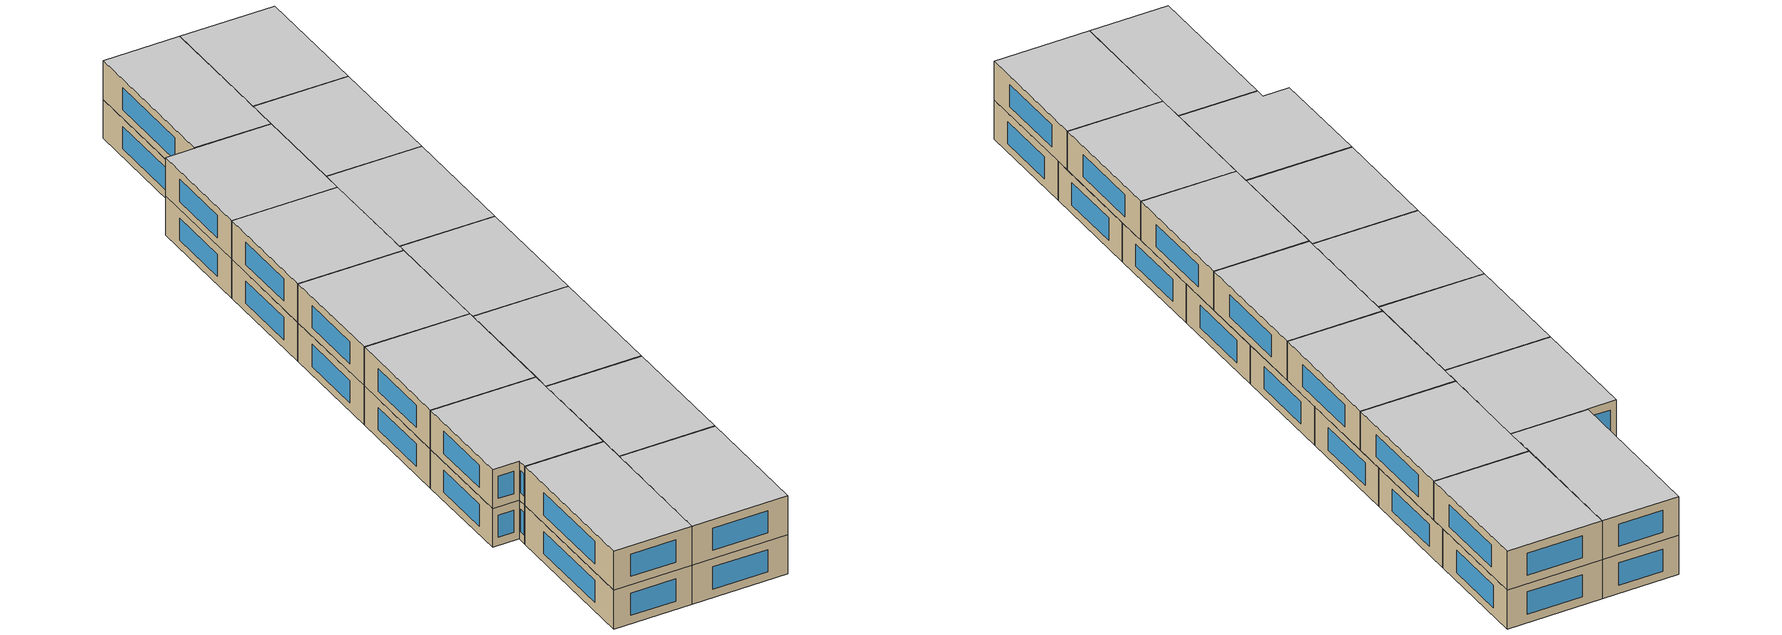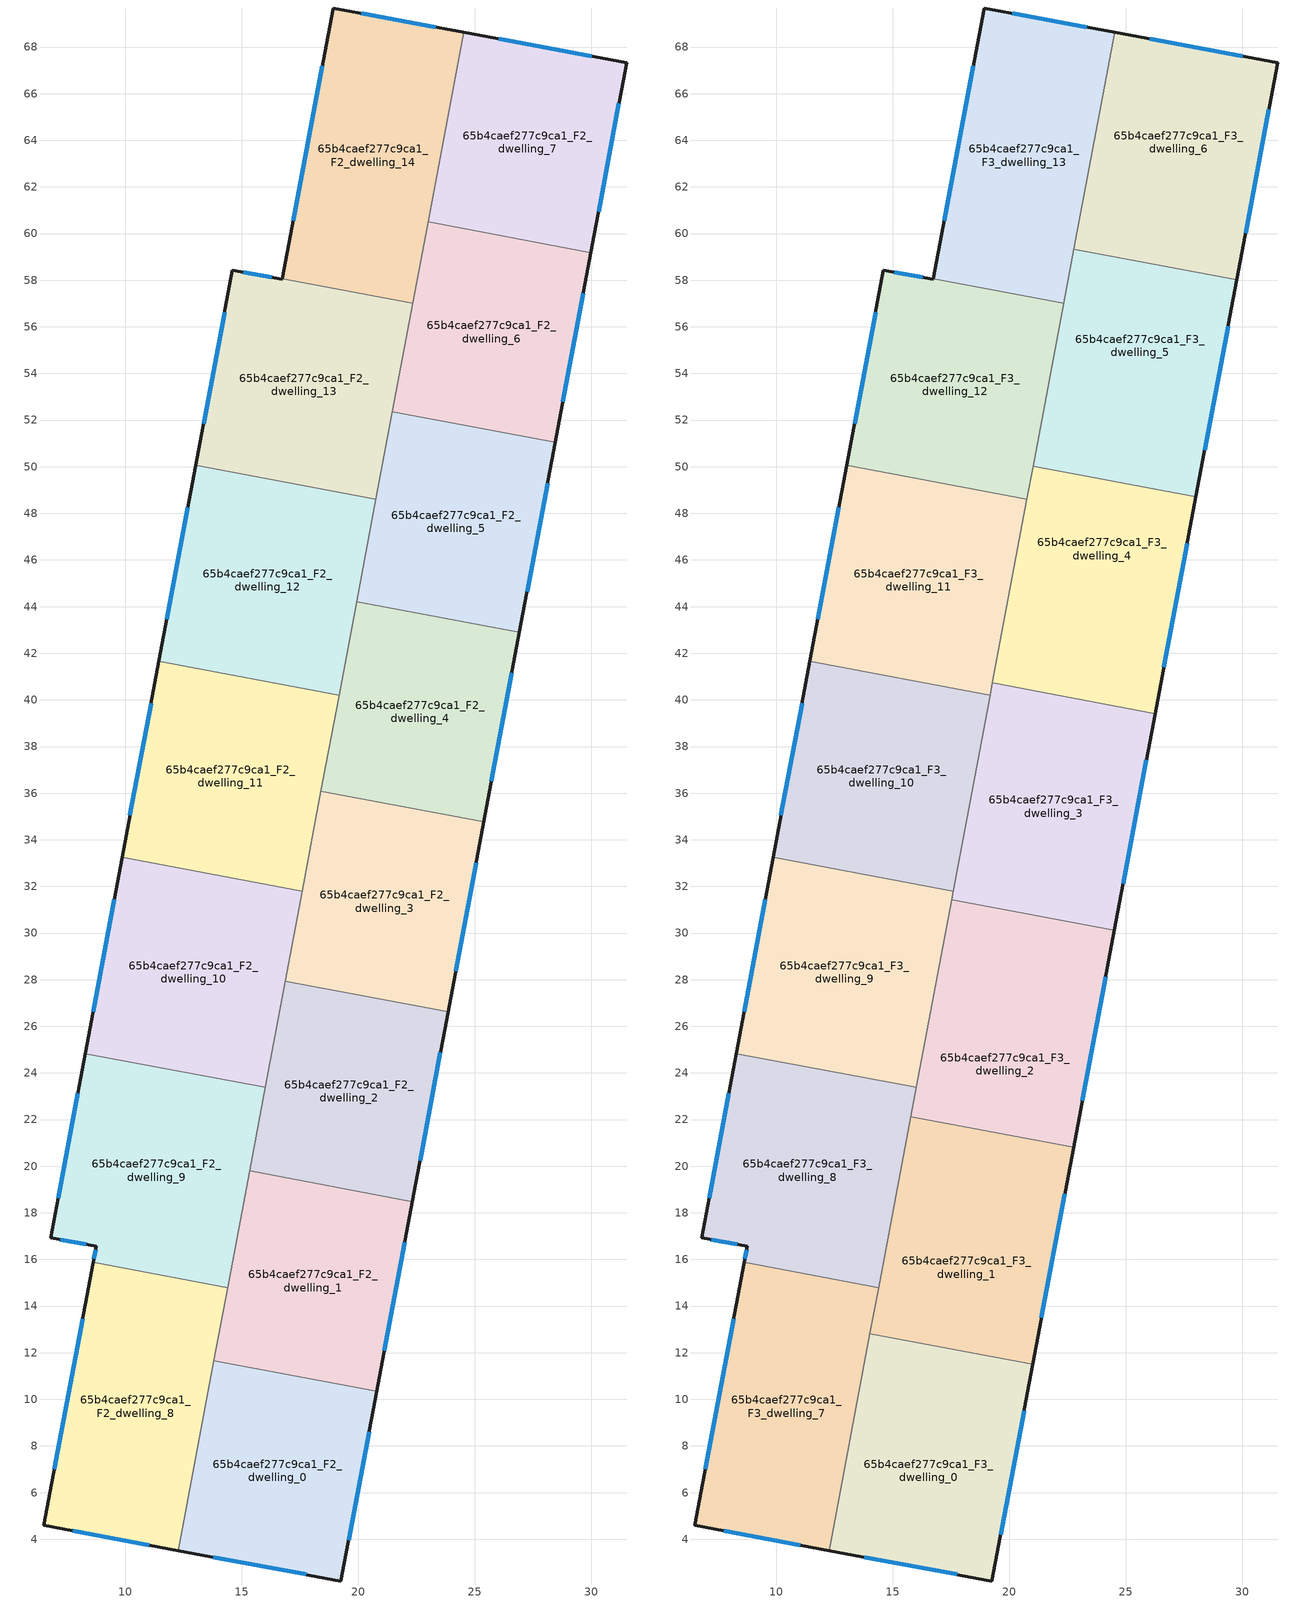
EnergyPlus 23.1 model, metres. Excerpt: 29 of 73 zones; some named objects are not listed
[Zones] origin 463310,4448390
65b4caef277c9ca1_F2_dwelling_0
 floor to 65b4caef277c9ca1_F1_dwelling_0 (EU_floor_Construction): 20.79,10.34 19.26,2.21 12.27,3.51 13.81,11.66 z6
 wall outside (EU_wall_Construction): 12.27,3.51 19.26,2.21 20.79,10.34 z6:9
 wall to 65b4caef277c9ca1_F2_dwelling_1 (EU_wall_Construction): 20.79,10.34 13.81,11.66 z6:9
 wall to 65b4caef277c9ca1_F2_dwelling_8 (EU_wall_Construction): 13.81,11.66 12.27,3.51 z6:9
 window (EU_Window_Construction): 19.59,3.95 20.46,8.6 / 13.77,3.23 17.76,2.49 z6.64:8.36
65b4caef277c9ca1_F2_dwelling_1
 floor to 65b4caef277c9ca1_F1_dwelling_1 (EU_floor_Construction): 22.32,18.48 20.79,10.34 13.81,11.66 15.34,19.8 z6
 wall outside (EU_wall_Construction): 20.79,10.34 22.32,18.48 z6:9
 wall to 65b4caef277c9ca1_F2_dwelling_2 (EU_wall_Construction): 22.32,18.48 15.34,19.8 z6:9
 wall to 65b4caef277c9ca1_F2_dwelling_9 (EU_wall_Construction): 15.34,19.8 14.39,14.79 z6:9
 wall to 65b4caef277c9ca1_F2_dwelling_8 (EU_wall_Construction): 14.39,14.79 13.81,11.66 z6:9
 window (EU_Window_Construction): 21.12,12.09 21.99,16.74 z6.64:8.36
65b4caef277c9ca1_F2_dwelling_10
 floor to 65b4caef277c9ca1_F1_dwelling_10 (EU_floor_Construction): 17.59,31.79 16.01,23.38 8.29,24.83 9.87,33.24 z6
 wall outside (EU_wall_Construction): 9.87,33.24 8.29,24.83 z6:9
 wall to 65b4caef277c9ca1_F2_dwelling_9 (EU_wall_Construction): 8.29,24.83 16.01,23.38 z6:9
 wall to 65b4caef277c9ca1_F2_dwelling_11 (EU_wall_Construction): 17.59,31.79 9.87,33.24 z6:9
 wall to 65b4caef277c9ca1_F2_dwelling_2 (EU_wall_Construction): 16.01,23.38 16.87,27.94 z6:9
 wall to 65b4caef277c9ca1_F2_dwelling_3 (EU_wall_Construction): 16.87,27.94 17.59,31.79 z6:9
 window (EU_Window_Construction): 9.53,31.44 8.63,26.63 z6.64:8.36
65b4caef277c9ca1_F2_dwelling_11
 floor to 65b4caef277c9ca1_F1_dwelling_11 (EU_floor_Construction): 19.17,40.2 17.59,31.79 9.87,33.24 11.45,41.65 z6
 wall outside (EU_wall_Construction): 11.45,41.65 9.87,33.24 z6:9
 wall to 65b4caef277c9ca1_F2_dwelling_12 (EU_wall_Construction): 19.17,40.2 11.45,41.65 z6:9
 wall to 65b4caef277c9ca1_F2_dwelling_3 (EU_wall_Construction): 17.59,31.79 18.4,36.08 z6:9
 wall to 65b4caef277c9ca1_F2_dwelling_4 (EU_wall_Construction): 18.4,36.08 19.17,40.2 z6:9
 window (EU_Window_Construction): 11.11,39.85 10.21,35.04 z6.64:8.36
65b4caef277c9ca1_F2_dwelling_12
 floor to 65b4caef277c9ca1_F1_dwelling_12 (EU_floor_Construction): 20.76,48.6 19.17,40.2 11.45,41.65 13.03,50.06 z6
 wall outside (EU_wall_Construction): 13.03,50.06 11.45,41.65 z6:9
 wall to 65b4caef277c9ca1_F2_dwelling_13 (EU_wall_Construction): 20.76,48.6 13.03,50.06 z6:9
 wall to 65b4caef277c9ca1_F2_dwelling_5 (EU_wall_Construction): 19.93,44.22 20.76,48.6 z6:9
 wall to 65b4caef277c9ca1_F2_dwelling_4 (EU_wall_Construction): 19.17,40.2 19.93,44.22 z6:9
 window (EU_Window_Construction): 12.69,48.26 11.79,43.45 z6.64:8.36
65b4caef277c9ca1_F2_dwelling_13
 floor to 65b4caef277c9ca1_F1_dwelling_13 (EU_floor_Construction): 22.34,57.02 20.76,48.6 13.03,50.06 14.6,58.43 16.74,58.03 16.74,58.07 z6
 wall outside (EU_wall_Construction): 16.74,58.07 16.74,58.03 14.6,58.43 13.03,50.06 z6:9
 wall to 65b4caef277c9ca1_F2_dwelling_14 (EU_wall_Construction): 22.34,57.02 16.74,58.07 z6:9
 wall to 65b4caef277c9ca1_F2_dwelling_6 (EU_wall_Construction): 21.46,52.36 22.34,57.02 z6:9
 wall to 65b4caef277c9ca1_F2_dwelling_5 (EU_wall_Construction): 20.76,48.6 21.46,52.36 z6:9
 window (EU_Window_Construction): 14.26,56.64 13.36,51.85 / 16.28,58.12 15.06,58.34 z6.64:8.36
65b4caef277c9ca1_F2_dwelling_14
 floor to 65b4caef277c9ca1_F1_dwelling_14 (EU_floor_Construction): 24.52,68.63 22.34,57.02 16.74,58.07 18.93,69.67 z6
 wall outside (EU_wall_Construction): 24.52,68.63 18.93,69.67 16.74,58.07 z6:9
 wall to 65b4caef277c9ca1_F2_dwelling_7 (EU_wall_Construction): 22.99,60.5 24.52,68.63 z6:9
 wall to 65b4caef277c9ca1_F2_dwelling_6 (EU_wall_Construction): 22.34,57.02 22.99,60.5 z6:9
 window (EU_Window_Construction): 18.46,67.19 17.21,60.55 / 23.33,68.85 20.13,69.45 z6.64:8.36
65b4caef277c9ca1_F2_dwelling_2
 floor to 65b4caef277c9ca1_F1_dwelling_2 (EU_floor_Construction): 23.85,26.62 22.32,18.48 15.34,19.8 16.87,27.94 z6
 wall outside (EU_wall_Construction): 22.32,18.48 23.85,26.62 z6:9
 wall to 65b4caef277c9ca1_F2_dwelling_3 (EU_wall_Construction): 23.85,26.62 16.87,27.94 z6:9
 wall to 65b4caef277c9ca1_F2_dwelling_9 (EU_wall_Construction): 16.01,23.38 15.34,19.8 z6:9
 window (EU_Window_Construction): 22.65,20.23 23.52,24.88 z6.64:8.36
65b4caef277c9ca1_F2_dwelling_3
 floor to 65b4caef277c9ca1_F1_dwelling_3 (EU_floor_Construction): 25.38,34.76 23.85,26.62 16.87,27.94 18.4,36.08 z6
 wall outside (EU_wall_Construction): 23.85,26.62 25.38,34.76 z6:9
 wall to 65b4caef277c9ca1_F2_dwelling_4 (EU_wall_Construction): 25.38,34.76 18.4,36.08 z6:9
 window (EU_Window_Construction): 24.18,28.37 25.05,33.02 z6.64:8.36
 ceiling adiabatic (EU_roof_Construction): 24.51,30.11 25.38,34.76 18.4,36.08 17.53,31.43 z9
65b4caef277c9ca1_F2_dwelling_4
 floor to 65b4caef277c9ca1_F1_dwelling_4 (EU_floor_Construction): 26.91,42.9 25.38,34.76 18.4,36.08 19.93,44.22 z6
 wall outside (EU_wall_Construction): 25.38,34.76 26.91,42.9 z6:9
 wall to 65b4caef277c9ca1_F2_dwelling_5 (EU_wall_Construction): 26.91,42.9 19.93,44.22 z6:9
 window (EU_Window_Construction): 25.71,36.51 26.59,41.16 z6.64:8.36
 ceiling adiabatic (EU_roof_Construction): 25.38,34.76 26.26,39.41 19.28,40.73 18.4,36.08 z9
65b4caef277c9ca1_F2_dwelling_5
 floor to 65b4caef277c9ca1_F1_dwelling_5 (EU_floor_Construction): 28.45,51.04 26.91,42.9 19.93,44.22 21.46,52.36 z6
 wall outside (EU_wall_Construction): 26.91,42.9 28.45,51.04 z6:9
 wall to 65b4caef277c9ca1_F2_dwelling_6 (EU_wall_Construction): 28.45,51.04 21.46,52.36 z6:9
 window (EU_Window_Construction): 27.24,44.65 28.12,49.3 z6.64:8.36
65b4caef277c9ca1_F2_dwelling_6
 floor to 65b4caef277c9ca1_F1_dwelling_6 (EU_floor_Construction): 29.98,59.18 28.45,51.04 21.46,52.36 22.99,60.5 z6
 wall outside (EU_wall_Construction): 28.45,51.04 29.98,59.18 z6:9
 wall to 65b4caef277c9ca1_F2_dwelling_7 (EU_wall_Construction): 29.98,59.18 22.99,60.5 z6:9
 window (EU_Window_Construction): 28.77,52.79 29.65,57.44 z6.64:8.36
65b4caef277c9ca1_F2_dwelling_7
 floor to 65b4caef277c9ca1_F1_dwelling_7 (EU_floor_Construction): 31.51,67.33 29.98,59.18 22.99,60.5 24.52,68.63 z6
 wall outside (EU_wall_Construction): 29.98,59.18 31.51,67.33 24.52,68.63 z6:9
 window (EU_Window_Construction): 30.01,67.61 26.02,68.35 / 30.31,60.93 31.18,65.58 z6.64:8.36
65b4caef277c9ca1_F2_dwelling_8
 floor to 65b4caef277c9ca1_F1_dwelling_8 (EU_floor_Construction): 14.4,14.79 12.27,3.51 6.52,4.59 8.63,15.87 z6
 wall outside (EU_wall_Construction): 8.63,15.87 6.52,4.59 12.27,3.51 z6:9
 wall to 65b4caef277c9ca1_F2_dwelling_9 (EU_wall_Construction): 14.4,14.79 8.63,15.87 z6:9
 window (EU_Window_Construction): 7.75,4.36 11.04,3.74 / 8.18,13.46 6.97,7.01 z6.64:8.36
65b4caef277c9ca1_F2_dwelling_9
 floor to 65b4caef277c9ca1_F1_dwelling_9 (EU_floor_Construction): 16.01,23.38 14.4,14.79 8.63,15.87 8.76,16.57 6.81,16.93 8.29,24.83 z6
 wall outside (EU_wall_Construction): 8.29,24.83 6.81,16.93 8.76,16.57 8.63,15.87 z6:9
 window (EU_Window_Construction): 8.73,16.42 8.66,16.02 / 7.22,16.85 8.34,16.65 / 7.97,23.14 7.12,18.62 z6.64:8.36
65b4caef277c9ca1_F3_dwelling_0
 floor to 65b4caef277c9ca1_F2_dwelling_0 (EU_floor_Construction): 20.79,10.34 19.26,2.21 12.27,3.51 13.81,11.66 z9
 floor to 65b4caef277c9ca1_F2_dwelling_1 (EU_floor_Construction): 21.01,11.51 20.79,10.34 13.81,11.66 14.03,12.82 z9
 wall outside (EU_wall_Construction): 12.27,3.51 19.26,2.21 21.01,11.51 z9:12
 wall to 65b4caef277c9ca1_F3_dwelling_1 (EU_wall_Construction): 21.01,11.51 14.03,12.82 z9:12
 wall to 65b4caef277c9ca1_F3_dwelling_7 (EU_wall_Construction): 14.03,12.82 12.27,3.51 z9:12
 window (EU_Window_Construction): 19.63,4.2 20.63,9.52 / 13.77,3.23 17.76,2.49 z9.64:11.36
 ceiling to 65b4caef277c9ca1_F4_dwelling_0 (EU_floor_Construction): 19.26,2.21 21.01,11.51 14.03,12.82 12.27,3.51 z12
65b4caef277c9ca1_F3_dwelling_1
 floor to 65b4caef277c9ca1_F2_dwelling_1 (EU_floor_Construction): 22.32,18.48 21.01,11.51 14.03,12.82 15.34,19.8 z9
 floor to 65b4caef277c9ca1_F2_dwelling_2 (EU_floor_Construction): 22.76,20.81 22.32,18.48 15.34,19.8 15.78,22.12 z9
 wall outside (EU_wall_Construction): 21.01,11.51 22.76,20.81 z9:12
 wall to 65b4caef277c9ca1_F3_dwelling_2 (EU_wall_Construction): 22.76,20.81 15.78,22.12 z9:12
 wall to 65b4caef277c9ca1_F3_dwelling_8 (EU_wall_Construction): 15.78,22.12 14.4,14.79 z9:12
 wall to 65b4caef277c9ca1_F3_dwelling_7 (EU_wall_Construction): 14.39,14.79 14.02,12.82 z9:12
 window (EU_Window_Construction): 21.38,13.5 22.38,18.82 z9.64:11.36
 ceiling to 65b4caef277c9ca1_F4_dwelling_1 (EU_floor_Construction): 21.01,11.51 22.76,20.81 15.78,22.12 14.03,12.82 z12
65b4caef277c9ca1_F3_dwelling_10
 floor to 65b4caef277c9ca1_F2_dwelling_11 (EU_floor_Construction): 19.17,40.2 17.59,31.79 9.87,33.24 11.45,41.65 z9
 wall outside (EU_wall_Construction): 11.45,41.65 9.87,33.24 z9:12
 wall to 65b4caef277c9ca1_F3_dwelling_9 (EU_wall_Construction): 9.87,33.24 17.59,31.79 z9:12
 wall to 65b4caef277c9ca1_F3_dwelling_11 (EU_wall_Construction): 19.17,40.2 11.45,41.65 z9:12
 wall to 65b4caef277c9ca1_F3_dwelling_3 (EU_wall_Construction): 17.59,31.79 19.17,40.2 z9:12
 window (EU_Window_Construction): 11.11,39.85 10.21,35.04 z9.64:11.36
 ceiling to 65b4caef277c9ca1_F4_dwelling_10 (EU_floor_Construction): 17.59,31.79 19.17,40.2 11.45,41.65 9.87,33.24 z12
65b4caef277c9ca1_F3_dwelling_11
 floor to 65b4caef277c9ca1_F2_dwelling_12 (EU_floor_Construction): 20.76,48.6 19.17,40.2 11.45,41.65 13.03,50.06 z9
 wall outside (EU_wall_Construction): 13.03,50.06 11.45,41.65 z9:12
 wall to 65b4caef277c9ca1_F3_dwelling_12 (EU_wall_Construction): 20.76,48.6 13.03,50.06 z9:12
 wall to 65b4caef277c9ca1_F3_dwelling_4 (EU_wall_Construction): 19.28,40.73 20.76,48.6 z9:12
 wall to 65b4caef277c9ca1_F3_dwelling_3 (EU_wall_Construction): 19.17,40.2 19.27,40.73 z9:12
 window (EU_Window_Construction): 12.69,48.26 11.79,43.45 z9.64:11.36
 ceiling to 65b4caef277c9ca1_F4_dwelling_11 (EU_floor_Construction): 19.17,40.2 20.76,48.6 13.03,50.06 11.45,41.65 z12
65b4caef277c9ca1_F3_dwelling_12
 floor to 65b4caef277c9ca1_F2_dwelling_13 (EU_floor_Construction): 22.34,57.02 20.76,48.6 13.03,50.06 14.6,58.43 16.74,58.03 16.74,58.07 z9
 wall outside (EU_wall_Construction): 16.74,58.07 16.74,58.03 14.6,58.43 13.03,50.06 z9:12
 wall to 65b4caef277c9ca1_F3_dwelling_13 (EU_wall_Construction): 22.34,57.02 16.74,58.07 z9:12
 wall to 65b4caef277c9ca1_F3_dwelling_5 (EU_wall_Construction): 21.03,50.03 22.34,57.02 z9:12
 wall to 65b4caef277c9ca1_F3_dwelling_4 (EU_wall_Construction): 20.76,48.6 21.02,50.03 z9:12
 window (EU_Window_Construction): 14.26,56.64 13.36,51.85 / 16.28,58.12 15.06,58.34 z9.64:11.36
 ceiling to 65b4caef277c9ca1_F4_dwelling_12 (EU_floor_Construction): 20.76,48.6 22.34,57.02 16.74,58.07 16.74,58.03 14.6,58.43 13.03,50.06 z12
65b4caef277c9ca1_F3_dwelling_13
 floor to 65b4caef277c9ca1_F2_dwelling_14 (EU_floor_Construction): 24.52,68.63 22.34,57.02 16.74,58.07 18.93,69.67 z9
 wall outside (EU_wall_Construction): 24.52,68.63 18.93,69.67 16.74,58.07 z9:12
 wall to 65b4caef277c9ca1_F3_dwelling_6 (EU_wall_Construction): 22.78,59.33 24.52,68.63 z9:12
 wall to 65b4caef277c9ca1_F3_dwelling_5 (EU_wall_Construction): 22.34,57.02 22.78,59.33 z9:12
 window (EU_Window_Construction): 18.46,67.19 17.21,60.55 / 23.33,68.85 20.13,69.45 z9.64:11.36
 ceiling to 65b4caef277c9ca1_F4_dwelling_13 (EU_floor_Construction): 22.34,57.02 24.52,68.63 18.93,69.67 16.74,58.07 z12
65b4caef277c9ca1_F3_dwelling_2
 floor to 65b4caef277c9ca1_F2_dwelling_2 (EU_floor_Construction): 23.85,26.62 22.76,20.81 15.78,22.12 16.87,27.94 z9
 floor to 65b4caef277c9ca1_F2_dwelling_3 (EU_floor_Construction): 24.51,30.11 23.85,26.62 16.87,27.94 17.53,31.43 z9
 wall outside (EU_wall_Construction): 22.76,20.81 24.51,30.11 z9:12
 wall to 65b4caef277c9ca1_F3_dwelling_3 (EU_wall_Construction): 24.51,30.11 17.53,31.43 z9:12
 wall to 65b4caef277c9ca1_F3_dwelling_9 (EU_wall_Construction): 17.53,31.43 16.01,23.38 z9:12
 wall to 65b4caef277c9ca1_F3_dwelling_8 (EU_wall_Construction): 16.01,23.38 15.78,22.12 z9:12
 window (EU_Window_Construction): 23.13,22.8 24.13,28.12 z9.64:11.36
 ceiling to 65b4caef277c9ca1_F4_dwelling_2 (EU_floor_Construction): 22.76,20.81 24.51,30.11 17.53,31.43 15.78,22.12 z12
65b4caef277c9ca1_F3_dwelling_3
 floor adiabatic (EU_floor_Construction): 26.26,39.41 24.51,30.11 17.53,31.43 19.28,40.73 z9
 wall outside (EU_wall_Construction): 24.51,30.11 26.26,39.41 z9:12
 wall to 65b4caef277c9ca1_F3_dwelling_4 (EU_wall_Construction): 26.26,39.41 19.28,40.73 z9:12
 wall to 65b4caef277c9ca1_F3_dwelling_9 (EU_wall_Construction): 17.59,31.79 17.53,31.43 z9:12
 window (EU_Window_Construction): 24.88,32.1 25.88,37.42 z9.64:11.36
 ceiling to 65b4caef277c9ca1_F4_dwelling_3 (EU_floor_Construction): 24.51,30.11 26.26,39.41 19.28,40.73 17.53,31.43 z12
65b4caef277c9ca1_F3_dwelling_4
 floor to 65b4caef277c9ca1_F2_dwelling_4 (EU_floor_Construction): 26.91,42.9 26.26,39.41 19.28,40.73 19.93,44.22 z9
 floor to 65b4caef277c9ca1_F2_dwelling_5 (EU_floor_Construction): 28.01,48.72 26.91,42.9 19.93,44.22 21.03,50.03 z9
 wall outside (EU_wall_Construction): 26.26,39.41 28.01,48.72 z9:12
 wall to 65b4caef277c9ca1_F3_dwelling_5 (EU_wall_Construction): 28.01,48.72 21.03,50.03 z9:12
 window (EU_Window_Construction): 26.63,41.41 27.63,46.72 z9.64:11.36
 ceiling to 65b4caef277c9ca1_F4_dwelling_4 (EU_floor_Construction): 26.26,39.41 28.01,48.72 21.03,50.03 19.28,40.73 z12
65b4caef277c9ca1_F3_dwelling_5
 floor to 65b4caef277c9ca1_F2_dwelling_5 (EU_floor_Construction): 28.45,51.04 28.01,48.72 21.03,50.03 21.46,52.36 z9
 floor to 65b4caef277c9ca1_F2_dwelling_6 (EU_floor_Construction): 29.76,58.02 28.45,51.04 21.46,52.36 22.78,59.33 z9
 wall outside (EU_wall_Construction): 28.01,48.72 29.76,58.02 z9:12
 wall to 65b4caef277c9ca1_F3_dwelling_6 (EU_wall_Construction): 29.76,58.02 22.78,59.33 z9:12
 window (EU_Window_Construction): 28.38,50.71 29.38,56.03 z9.64:11.36
 ceiling to 65b4caef277c9ca1_F4_dwelling_5 (EU_floor_Construction): 28.01,48.72 29.76,58.02 22.78,59.33 21.03,50.03 z12
65b4caef277c9ca1_F3_dwelling_6
 floor to 65b4caef277c9ca1_F2_dwelling_7 (EU_floor_Construction): 31.51,67.33 29.98,59.18 22.99,60.5 24.52,68.63 z9
 floor to 65b4caef277c9ca1_F2_dwelling_6 (EU_floor_Construction): 29.98,59.18 29.76,58.02 22.78,59.33 22.99,60.5 z9
 wall outside (EU_wall_Construction): 29.76,58.02 31.51,67.33 24.52,68.63 z9:12
 window (EU_Window_Construction): 30.01,67.61 26.02,68.35 / 30.13,60.01 31.13,65.33 z9.64:11.36
 ceiling to 65b4caef277c9ca1_F4_dwelling_6 (EU_floor_Construction): 29.76,58.02 31.51,67.33 24.52,68.63 22.78,59.33 z12
65b4caef277c9ca1_F3_dwelling_7
 floor to 65b4caef277c9ca1_F2_dwelling_8 (EU_floor_Construction): 14.4,14.79 12.27,3.51 6.52,4.59 8.63,15.87 z9
 wall outside (EU_wall_Construction): 8.63,15.87 6.52,4.59 12.27,3.51 z9:12
 wall to 65b4caef277c9ca1_F3_dwelling_8 (EU_wall_Construction): 14.4,14.79 8.63,15.87 z9:12
 window (EU_Window_Construction): 7.75,4.36 11.04,3.74 / 8.18,13.46 6.97,7.01 z9.64:11.36
 ceiling to 65b4caef277c9ca1_F4_dwelling_7 (EU_floor_Construction): 12.27,3.51 14.4,14.79 8.63,15.87 6.52,4.59 z12
65b4caef277c9ca1_F3_dwelling_8
 floor to 65b4caef277c9ca1_F2_dwelling_9 (EU_floor_Construction): 16.01,23.38 14.4,14.79 8.63,15.87 8.76,16.57 6.81,16.93 8.29,24.83 z9
 wall outside (EU_wall_Construction): 8.29,24.83 6.81,16.93 8.76,16.57 8.63,15.87 z9:12
 wall to 65b4caef277c9ca1_F3_dwelling_9 (EU_wall_Construction): 16.01,23.38 8.29,24.83 z9:12
 window (EU_Window_Construction): 8.73,16.42 8.66,16.02 / 7.22,16.85 8.34,16.65 / 7.97,23.14 7.12,18.62 z9.64:11.36
 ceiling to 65b4caef277c9ca1_F4_dwelling_8 (EU_floor_Construction): 14.4,14.79 16.01,23.38 8.29,24.83 6.81,16.93 8.76,16.57 8.63,15.87 z12
65b4caef277c9ca1_F3_dwelling_9
 floor to 65b4caef277c9ca1_F2_dwelling_10 (EU_floor_Construction): 17.59,31.79 16.01,23.38 8.29,24.83 9.87,33.24 z9
 wall outside (EU_wall_Construction): 9.87,33.24 8.29,24.83 z9:12
 window (EU_Window_Construction): 9.53,31.44 8.63,26.63 z9.64:11.36
 ceiling to 65b4caef277c9ca1_F4_dwelling_9 (EU_floor_Construction): 16.01,23.38 17.59,31.79 9.87,33.24 8.29,24.83 z12
[Building]
EU S2 Campaign: North Axis=0; Terrain=City; Solar Distribution=FullExterior
[Site:Location]
Yerevan-Zvartnots.Intl.AP: Latitude=40.15; Longitude=44.383; Time Zone=4; Elevation=854
[SizingPeriod:WeatherFileDays]
AnnualSizingPeriod: Begin Month=1; Begin Day of Month=1; End Month=12; End Day of Month=31; Day of Week for Start Day=Monday; Use Weather File Daylight Saving Period=No; Use Weather File Rain and Snow Indicators=No
[MATERIAL]
EU_InternalMass_Material: Roughness=MediumRough; Thickness=0.1; Conductivity=1; Density=1800; Specific Heat=900; Thermal Absorptance=0.9; Solar Absorptance=0.7; Visible Absorptance=0.7
[MATERIAL:NOMASS] Roughness=MediumRough; Thermal Absorptance=0.9; Solar Absorptance=0.7; Visible Absorptance=0.7
Name | Thermal Resistance
EU_wall_NoMass | 1.05043
EU_roof_NoMass | 1.45357
EU_floor_NoMass | 0.478065
[WINDOWMATERIAL:SIMPLEGLAZINGSYSTEM]
EU_Window_SimpleGlazing: UFactor=2.5566; Solar Heat Gain Coefficient=0.75; Visible Transmittance=0.75
[CONSTRUCTION]
EU_wall_Construction: EU_wall_NoMass
EU_roof_Construction: EU_roof_NoMass
EU_floor_Construction: EU_floor_NoMass
EU_Window_Construction: EU_Window_SimpleGlazing
EU_InternalMass_Construction: EU_InternalMass_Material
[ZONE] Type=1; Multiplier=1; Ceiling Height=autocalculate; Floor Area=autocalculate; Part of Total Floor Area=Yes
Name | Volume
65b4caef277c9ca1_F2_dwelling_0 | 176.543
65b4caef277c9ca1_F3_dwelling_0 | 201.753
65b4caef277c9ca1_F2_dwelling_1; 65b4caef277c9ca1_F2_dwelling_4 | 176.547
65b4caef277c9ca1_F3_dwelling_1; 65b4caef277c9ca1_F3_dwelling_10; 65b4caef277c9ca1_F2_dwelling_11 | 201.746
65b4caef277c9ca1_F2_dwelling_10; 65b4caef277c9ca1_F3_dwelling_7; 65b4caef277c9ca1_F2_dwelling_8; 65b4caef277c9ca1_F3_dwelling_9 | 201.765
65b4caef277c9ca1_F3_dwelling_11; 65b4caef277c9ca1_F2_dwelling_12; 65b4caef277c9ca1_F3_dwelling_3 | 201.766
65b4caef277c9ca1_F3_dwelling_12; 65b4caef277c9ca1_F2_dwelling_13 | 201.764
65b4caef277c9ca1_F3_dwelling_13; 65b4caef277c9ca1_F2_dwelling_14; 65b4caef277c9ca1_F3_dwelling_4 | 201.773
65b4caef277c9ca1_F2_dwelling_2 | 176.546
65b4caef277c9ca1_F3_dwelling_2 | 201.761
65b4caef277c9ca1_F2_dwelling_3 | 176.537
65b4caef277c9ca1_F2_dwelling_5 | 176.545
65b4caef277c9ca1_F3_dwelling_5 | 201.774
65b4caef277c9ca1_F2_dwelling_6 | 176.538
65b4caef277c9ca1_F3_dwelling_6 | 201.775
65b4caef277c9ca1_F2_dwelling_7 | 176.549
65b4caef277c9ca1_F3_dwelling_8; 65b4caef277c9ca1_F2_dwelling_9 | 201.754
[INTERNALMASS] Construction=EU_InternalMass_Construction
Name | Zone or ZoneList | Surface Area
65b4caef277c9ca1_F2_dwelling_0_EU_InternalMass | 65b4caef277c9ca1_F2_dwelling_0 | 58.8477
65b4caef277c9ca1_F2_dwelling_1_EU_InternalMass | 65b4caef277c9ca1_F2_dwelling_1 | 58.8491
65b4caef277c9ca1_F2_dwelling_2_EU_InternalMass | 65b4caef277c9ca1_F2_dwelling_2 | 58.8484
65b4caef277c9ca1_F2_dwelling_3_EU_InternalMass | 65b4caef277c9ca1_F2_dwelling_3 | 58.8457
65b4caef277c9ca1_F2_dwelling_4_EU_InternalMass | 65b4caef277c9ca1_F2_dwelling_4 | 58.8491
65b4caef277c9ca1_F2_dwelling_5_EU_InternalMass | 65b4caef277c9ca1_F2_dwelling_5 | 58.8484
65b4caef277c9ca1_F2_dwelling_6_EU_InternalMass | 65b4caef277c9ca1_F2_dwelling_6 | 58.8457
65b4caef277c9ca1_F2_dwelling_7_EU_InternalMass | 65b4caef277c9ca1_F2_dwelling_7 | 58.8496
65b4caef277c9ca1_F2_dwelling_8_EU_InternalMass | 65b4caef277c9ca1_F2_dwelling_8 | 67.2549
65b4caef277c9ca1_F2_dwelling_9_EU_InternalMass | 65b4caef277c9ca1_F2_dwelling_9 | 67.2516
65b4caef277c9ca1_F2_dwelling_10_EU_InternalMass | 65b4caef277c9ca1_F2_dwelling_10 | 67.2549
65b4caef277c9ca1_F2_dwelling_11_EU_InternalMass | 65b4caef277c9ca1_F2_dwelling_11 | 67.2487
65b4caef277c9ca1_F2_dwelling_12_EU_InternalMass | 65b4caef277c9ca1_F2_dwelling_12 | 67.2554
65b4caef277c9ca1_F2_dwelling_13_EU_InternalMass | 65b4caef277c9ca1_F2_dwelling_13 | 67.2547
65b4caef277c9ca1_F2_dwelling_14_EU_InternalMass | 65b4caef277c9ca1_F2_dwelling_14 | 67.2577
65b4caef277c9ca1_F3_dwelling_0_EU_InternalMass | 65b4caef277c9ca1_F3_dwelling_0 | 67.251
65b4caef277c9ca1_F3_dwelling_1_EU_InternalMass | 65b4caef277c9ca1_F3_dwelling_1 | 67.2487
65b4caef277c9ca1_F3_dwelling_2_EU_InternalMass | 65b4caef277c9ca1_F3_dwelling_2 | 67.254
65b4caef277c9ca1_F3_dwelling_3_EU_InternalMass | 65b4caef277c9ca1_F3_dwelling_3 | 67.2554
65b4caef277c9ca1_F3_dwelling_4_EU_InternalMass | 65b4caef277c9ca1_F3_dwelling_4 | 67.258
65b4caef277c9ca1_F3_dwelling_5_EU_InternalMass | 65b4caef277c9ca1_F3_dwelling_5 | 67.258
65b4caef277c9ca1_F3_dwelling_6_EU_InternalMass | 65b4caef277c9ca1_F3_dwelling_6 | 67.2585
65b4caef277c9ca1_F3_dwelling_7_EU_InternalMass | 65b4caef277c9ca1_F3_dwelling_7 | 67.2549
65b4caef277c9ca1_F3_dwelling_8_EU_InternalMass | 65b4caef277c9ca1_F3_dwelling_8 | 67.2516
65b4caef277c9ca1_F3_dwelling_9_EU_InternalMass | 65b4caef277c9ca1_F3_dwelling_9 | 67.2549
65b4caef277c9ca1_F3_dwelling_10_EU_InternalMass | 65b4caef277c9ca1_F3_dwelling_10 | 67.2487
65b4caef277c9ca1_F3_dwelling_11_EU_InternalMass | 65b4caef277c9ca1_F3_dwelling_11 | 67.2554
65b4caef277c9ca1_F3_dwelling_12_EU_InternalMass | 65b4caef277c9ca1_F3_dwelling_12 | 67.2547
65b4caef277c9ca1_F3_dwelling_13_EU_InternalMass | 65b4caef277c9ca1_F3_dwelling_13 | 67.2577
[OTHEREQUIPMENT] Fuel Type=Electricity; Design Level Calculation Method=Watts/Area; Power per Zone Floor Area=1; Fraction Latent=0; Fraction Radiant=0; Fraction Lost=0; Carbon Dioxide Generation Rate=0; EndUse Subcategory=EU_Step8_InternalGains
Name | Zone or ZoneList or Space or SpaceList | Schedule
EU_Step8_InternalGain_65b4caef277c9ca1_F2_dwelling_0_f000 | 65b4caef277c9ca1_F2_dwelling_0 | EU_Step8_GainSchedule_65b4caef277c9ca1_F2_dwelling_0_f000
EU_Step8_InternalGain_65b4caef277c9ca1_F2_dwelling_1_f000 | 65b4caef277c9ca1_F2_dwelling_1 | EU_Step8_GainSchedule_65b4caef277c9ca1_F2_dwelling_1_f000
EU_Step8_InternalGain_65b4caef277c9ca1_F2_dwelling_2_f000 | 65b4caef277c9ca1_F2_dwelling_2 | EU_Step8_GainSchedule_65b4caef277c9ca1_F2_dwelling_2_f000
EU_Step8_InternalGain_65b4caef277c9ca1_F2_dwelling_3_f000 | 65b4caef277c9ca1_F2_dwelling_3 | EU_Step8_GainSchedule_65b4caef277c9ca1_F2_dwelling_3_f000
EU_Step8_InternalGain_65b4caef277c9ca1_F2_dwelling_4_f000 | 65b4caef277c9ca1_F2_dwelling_4 | EU_Step8_GainSchedule_65b4caef277c9ca1_F2_dwelling_4_f000
EU_Step8_InternalGain_65b4caef277c9ca1_F2_dwelling_5_f000 | 65b4caef277c9ca1_F2_dwelling_5 | EU_Step8_GainSchedule_65b4caef277c9ca1_F2_dwelling_5_f000
EU_Step8_InternalGain_65b4caef277c9ca1_F2_dwelling_6_f000 | 65b4caef277c9ca1_F2_dwelling_6 | EU_Step8_GainSchedule_65b4caef277c9ca1_F2_dwelling_6_f000
EU_Step8_InternalGain_65b4caef277c9ca1_F2_dwelling_7_f000 | 65b4caef277c9ca1_F2_dwelling_7 | EU_Step8_GainSchedule_65b4caef277c9ca1_F2_dwelling_7_f000
EU_Step8_InternalGain_65b4caef277c9ca1_F2_dwelling_8_f000 | 65b4caef277c9ca1_F2_dwelling_8 | EU_Step8_GainSchedule_65b4caef277c9ca1_F2_dwelling_8_f000
EU_Step8_InternalGain_65b4caef277c9ca1_F2_dwelling_9_f000 | 65b4caef277c9ca1_F2_dwelling_9 | EU_Step8_GainSchedule_65b4caef277c9ca1_F2_dwelling_9_f000
EU_Step8_InternalGain_65b4caef277c9ca1_F2_dwelling_10_f000 | 65b4caef277c9ca1_F2_dwelling_10 | EU_Step8_GainSchedule_65b4caef277c9ca1_F2_dwelling_10_f000
EU_Step8_InternalGain_65b4caef277c9ca1_F2_dwelling_11_f000 | 65b4caef277c9ca1_F2_dwelling_11 | EU_Step8_GainSchedule_65b4caef277c9ca1_F2_dwelling_11_f000
EU_Step8_InternalGain_65b4caef277c9ca1_F2_dwelling_12_f000 | 65b4caef277c9ca1_F2_dwelling_12 | EU_Step8_GainSchedule_65b4caef277c9ca1_F2_dwelling_12_f000
EU_Step8_InternalGain_65b4caef277c9ca1_F2_dwelling_13_f000 | 65b4caef277c9ca1_F2_dwelling_13 | EU_Step8_GainSchedule_65b4caef277c9ca1_F2_dwelling_13_f000
EU_Step8_InternalGain_65b4caef277c9ca1_F2_dwelling_14_f000 | 65b4caef277c9ca1_F2_dwelling_14 | EU_Step8_GainSchedule_65b4caef277c9ca1_F2_dwelling_14_f000
EU_Step8_InternalGain_65b4caef277c9ca1_F3_dwelling_0_f000 | 65b4caef277c9ca1_F3_dwelling_0 | EU_Step8_GainSchedule_65b4caef277c9ca1_F3_dwelling_0_f000
EU_Step8_InternalGain_65b4caef277c9ca1_F3_dwelling_1_f000 | 65b4caef277c9ca1_F3_dwelling_1 | EU_Step8_GainSchedule_65b4caef277c9ca1_F3_dwelling_1_f000
EU_Step8_InternalGain_65b4caef277c9ca1_F3_dwelling_2_f000 | 65b4caef277c9ca1_F3_dwelling_2 | EU_Step8_GainSchedule_65b4caef277c9ca1_F3_dwelling_2_f000
EU_Step8_InternalGain_65b4caef277c9ca1_F3_dwelling_3_f000 | 65b4caef277c9ca1_F3_dwelling_3 | EU_Step8_GainSchedule_65b4caef277c9ca1_F3_dwelling_3_f000
EU_Step8_InternalGain_65b4caef277c9ca1_F3_dwelling_4_f000 | 65b4caef277c9ca1_F3_dwelling_4 | EU_Step8_GainSchedule_65b4caef277c9ca1_F3_dwelling_4_f000
EU_Step8_InternalGain_65b4caef277c9ca1_F3_dwelling_5_f000 | 65b4caef277c9ca1_F3_dwelling_5 | EU_Step8_GainSchedule_65b4caef277c9ca1_F3_dwelling_5_f000
EU_Step8_InternalGain_65b4caef277c9ca1_F3_dwelling_6_f000 | 65b4caef277c9ca1_F3_dwelling_6 | EU_Step8_GainSchedule_65b4caef277c9ca1_F3_dwelling_6_f000
EU_Step8_InternalGain_65b4caef277c9ca1_F3_dwelling_7_f000 | 65b4caef277c9ca1_F3_dwelling_7 | EU_Step8_GainSchedule_65b4caef277c9ca1_F3_dwelling_7_f000
EU_Step8_InternalGain_65b4caef277c9ca1_F3_dwelling_8_f000 | 65b4caef277c9ca1_F3_dwelling_8 | EU_Step8_GainSchedule_65b4caef277c9ca1_F3_dwelling_8_f000
EU_Step8_InternalGain_65b4caef277c9ca1_F3_dwelling_9_f000 | 65b4caef277c9ca1_F3_dwelling_9 | EU_Step8_GainSchedule_65b4caef277c9ca1_F3_dwelling_9_f000
EU_Step8_InternalGain_65b4caef277c9ca1_F3_dwelling_10_f000 | 65b4caef277c9ca1_F3_dwelling_10 | EU_Step8_GainSchedule_65b4caef277c9ca1_F3_dwelling_10_f000
EU_Step8_InternalGain_65b4caef277c9ca1_F3_dwelling_11_f000 | 65b4caef277c9ca1_F3_dwelling_11 | EU_Step8_GainSchedule_65b4caef277c9ca1_F3_dwelling_11_f000
EU_Step8_InternalGain_65b4caef277c9ca1_F3_dwelling_12_f000 | 65b4caef277c9ca1_F3_dwelling_12 | EU_Step8_GainSchedule_65b4caef277c9ca1_F3_dwelling_12_f000
EU_Step8_InternalGain_65b4caef277c9ca1_F3_dwelling_13_f000 | 65b4caef277c9ca1_F3_dwelling_13 | EU_Step8_GainSchedule_65b4caef277c9ca1_F3_dwelling_13_f000
[ZONEVENTILATION:DESIGNFLOWRATE] Schedule=EU_AlwaysOn; Design Flow Rate Calculation Method=AirChanges/Hour; Air Changes per Hour=0.557805; Ventilation Type=Natural; Fan Pressure Rise=0; Fan Total Efficiency=1; Constant Term Coefficient=1; Temperature Term Coefficient=0; Velocity Term Coefficient=0; Velocity Squared Term Coefficient=0; Minimum Indoor Temperature=-100; Maximum Indoor Temperature=100; Delta Temperature=-100; Minimum Outdoor Temperature=-100; Maximum Outdoor Temperature=100; Maximum Wind Speed=40
Name | Zone or ZoneList or Space or SpaceList
EU_ConstantAir_65b4caef277c9ca1_F2_dwelling_0 | 65b4caef277c9ca1_F2_dwelling_0
EU_ConstantAir_65b4caef277c9ca1_F2_dwelling_1 | 65b4caef277c9ca1_F2_dwelling_1
EU_ConstantAir_65b4caef277c9ca1_F2_dwelling_2 | 65b4caef277c9ca1_F2_dwelling_2
EU_ConstantAir_65b4caef277c9ca1_F2_dwelling_3 | 65b4caef277c9ca1_F2_dwelling_3
EU_ConstantAir_65b4caef277c9ca1_F2_dwelling_4 | 65b4caef277c9ca1_F2_dwelling_4
EU_ConstantAir_65b4caef277c9ca1_F2_dwelling_5 | 65b4caef277c9ca1_F2_dwelling_5
EU_ConstantAir_65b4caef277c9ca1_F2_dwelling_6 | 65b4caef277c9ca1_F2_dwelling_6
EU_ConstantAir_65b4caef277c9ca1_F2_dwelling_7 | 65b4caef277c9ca1_F2_dwelling_7
EU_ConstantAir_65b4caef277c9ca1_F2_dwelling_8 | 65b4caef277c9ca1_F2_dwelling_8
EU_ConstantAir_65b4caef277c9ca1_F2_dwelling_9 | 65b4caef277c9ca1_F2_dwelling_9
EU_ConstantAir_65b4caef277c9ca1_F2_dwelling_10 | 65b4caef277c9ca1_F2_dwelling_10
EU_ConstantAir_65b4caef277c9ca1_F2_dwelling_11 | 65b4caef277c9ca1_F2_dwelling_11
EU_ConstantAir_65b4caef277c9ca1_F2_dwelling_12 | 65b4caef277c9ca1_F2_dwelling_12
EU_ConstantAir_65b4caef277c9ca1_F2_dwelling_13 | 65b4caef277c9ca1_F2_dwelling_13
EU_ConstantAir_65b4caef277c9ca1_F2_dwelling_14 | 65b4caef277c9ca1_F2_dwelling_14
EU_ConstantAir_65b4caef277c9ca1_F3_dwelling_0 | 65b4caef277c9ca1_F3_dwelling_0
EU_ConstantAir_65b4caef277c9ca1_F3_dwelling_1 | 65b4caef277c9ca1_F3_dwelling_1
EU_ConstantAir_65b4caef277c9ca1_F3_dwelling_2 | 65b4caef277c9ca1_F3_dwelling_2
EU_ConstantAir_65b4caef277c9ca1_F3_dwelling_3 | 65b4caef277c9ca1_F3_dwelling_3
EU_ConstantAir_65b4caef277c9ca1_F3_dwelling_4 | 65b4caef277c9ca1_F3_dwelling_4
EU_ConstantAir_65b4caef277c9ca1_F3_dwelling_5 | 65b4caef277c9ca1_F3_dwelling_5
EU_ConstantAir_65b4caef277c9ca1_F3_dwelling_6 | 65b4caef277c9ca1_F3_dwelling_6
EU_ConstantAir_65b4caef277c9ca1_F3_dwelling_7 | 65b4caef277c9ca1_F3_dwelling_7
EU_ConstantAir_65b4caef277c9ca1_F3_dwelling_8 | 65b4caef277c9ca1_F3_dwelling_8
EU_ConstantAir_65b4caef277c9ca1_F3_dwelling_9 | 65b4caef277c9ca1_F3_dwelling_9
EU_ConstantAir_65b4caef277c9ca1_F3_dwelling_10 | 65b4caef277c9ca1_F3_dwelling_10
EU_ConstantAir_65b4caef277c9ca1_F3_dwelling_11 | 65b4caef277c9ca1_F3_dwelling_11
EU_ConstantAir_65b4caef277c9ca1_F3_dwelling_12 | 65b4caef277c9ca1_F3_dwelling_12
EU_ConstantAir_65b4caef277c9ca1_F3_dwelling_13 | 65b4caef277c9ca1_F3_dwelling_13
[HVACTEMPLATE:THERMOSTAT] Constant Heating Setpoint=20; Constant Cooling Setpoint=50
EU_HeatOnly_65b4caef277c9ca1_F2_dwelling_13; EU_HeatOnly_65b4caef277c9ca1_F2_dwelling_14; EU_HeatOnly_65b4caef277c9ca1_F3_dwelling_0; EU_HeatOnly_65b4caef277c9ca1_F3_dwelling_1; EU_HeatOnly_65b4caef277c9ca1_F3_dwelling_2; EU_HeatOnly_65b4caef277c9ca1_F3_dwelling_3; EU_HeatOnly_65b4caef277c9ca1_F3_dwelling_4; EU_HeatOnly_65b4caef277c9ca1_F3_dwelling_5; EU_HeatOnly_65b4caef277c9ca1_F3_dwelling_6; EU_HeatOnly_65b4caef277c9ca1_F3_dwelling_7; EU_HeatOnly_65b4caef277c9ca1_F3_dwelling_8; EU_HeatOnly_65b4caef277c9ca1_F3_dwelling_9; EU_HeatOnly_65b4caef277c9ca1_F3_dwelling_10; EU_HeatOnly_65b4caef277c9ca1_F3_dwelling_11; EU_HeatOnly_65b4caef277c9ca1_F3_dwelling_12; EU_HeatOnly_65b4caef277c9ca1_F3_dwelling_13; EU_HeatOnly_65b4caef277c9ca1_F4_dwelling_0; EU_HeatOnly_65b4caef277c9ca1_F4_dwelling_1; EU_HeatOnly_65b4caef277c9ca1_F4_dwelling_2; EU_HeatOnly_65b4caef277c9ca1_F4_dwelling_3; EU_HeatOnly_65b4caef277c9ca1_F4_dwelling_4; EU_HeatOnly_65b4caef277c9ca1_F4_dwelling_5; EU_HeatOnly_65b4caef277c9ca1_F4_dwelling_6; EU_HeatOnly_65b4caef277c9ca1_F4_dwelling_7; EU_HeatOnly_65b4caef277c9ca1_F4_dwelling_8; EU_HeatOnly_65b4caef277c9ca1_F4_dwelling_9; EU_HeatOnly_65b4caef277c9ca1_F4_dwelling_10; EU_HeatOnly_65b4caef277c9ca1_F4_dwelling_11; EU_HeatOnly_65b4caef277c9ca1_F4_dwelling_12; EU_HeatOnly_65b4caef277c9ca1_F4_dwelling_13
[HVACTEMPLATE:ZONE:IDEALLOADSAIRSYSTEM] System Availability Schedule=EU_AlwaysOn; Maximum Heating Supply Air Temperature=50; Minimum Cooling Supply Air Temperature=13; Maximum Heating Supply Air Humidity Ratio=0.0156; Minimum Cooling Supply Air Humidity Ratio=0.0077; Heating Limit=NoLimit; Cooling Limit=NoLimit; Heating Availability Schedule=EU_AlwaysOn; Cooling Availability Schedule=EU_CoolingOff; Dehumidification Control Type=ConstantSensibleHeatRatio; Cooling Sensible Heat Ratio=0.7; Dehumidification Setpoint=60; Humidification Control Type=None; Humidification Setpoint=30; Outdoor Air Method=None; Outdoor Air Flow Rate per Person=0.00944; Outdoor Air Flow Rate per Zone Floor Area=0; Outdoor Air Flow Rate per Zone=0; Demand Controlled Ventilation Type=None; Outdoor Air Economizer Type=NoEconomizer; Heat Recovery Type=None; Sensible Heat Recovery Effectiveness=0.7; Latent Heat Recovery Effectiveness=0.65
Name | Template Thermostat
65b4caef277c9ca1_F2_dwelling_0 | EU_HeatOnly_65b4caef277c9ca1_F2_dwelling_0
65b4caef277c9ca1_F2_dwelling_1 | EU_HeatOnly_65b4caef277c9ca1_F2_dwelling_1
65b4caef277c9ca1_F2_dwelling_2 | EU_HeatOnly_65b4caef277c9ca1_F2_dwelling_2
65b4caef277c9ca1_F2_dwelling_3 | EU_HeatOnly_65b4caef277c9ca1_F2_dwelling_3
65b4caef277c9ca1_F2_dwelling_4 | EU_HeatOnly_65b4caef277c9ca1_F2_dwelling_4
65b4caef277c9ca1_F2_dwelling_5 | EU_HeatOnly_65b4caef277c9ca1_F2_dwelling_5
65b4caef277c9ca1_F2_dwelling_6 | EU_HeatOnly_65b4caef277c9ca1_F2_dwelling_6
65b4caef277c9ca1_F2_dwelling_7 | EU_HeatOnly_65b4caef277c9ca1_F2_dwelling_7
65b4caef277c9ca1_F2_dwelling_8 | EU_HeatOnly_65b4caef277c9ca1_F2_dwelling_8
65b4caef277c9ca1_F2_dwelling_9 | EU_HeatOnly_65b4caef277c9ca1_F2_dwelling_9
65b4caef277c9ca1_F2_dwelling_10 | EU_HeatOnly_65b4caef277c9ca1_F2_dwelling_10
65b4caef277c9ca1_F2_dwelling_11 | EU_HeatOnly_65b4caef277c9ca1_F2_dwelling_11
65b4caef277c9ca1_F2_dwelling_12 | EU_HeatOnly_65b4caef277c9ca1_F2_dwelling_12
65b4caef277c9ca1_F2_dwelling_13 | EU_HeatOnly_65b4caef277c9ca1_F2_dwelling_13
65b4caef277c9ca1_F2_dwelling_14 | EU_HeatOnly_65b4caef277c9ca1_F2_dwelling_14
65b4caef277c9ca1_F3_dwelling_0 | EU_HeatOnly_65b4caef277c9ca1_F3_dwelling_0
65b4caef277c9ca1_F3_dwelling_1 | EU_HeatOnly_65b4caef277c9ca1_F3_dwelling_1
65b4caef277c9ca1_F3_dwelling_2 | EU_HeatOnly_65b4caef277c9ca1_F3_dwelling_2
65b4caef277c9ca1_F3_dwelling_3 | EU_HeatOnly_65b4caef277c9ca1_F3_dwelling_3
65b4caef277c9ca1_F3_dwelling_4 | EU_HeatOnly_65b4caef277c9ca1_F3_dwelling_4
65b4caef277c9ca1_F3_dwelling_5 | EU_HeatOnly_65b4caef277c9ca1_F3_dwelling_5
65b4caef277c9ca1_F3_dwelling_6 | EU_HeatOnly_65b4caef277c9ca1_F3_dwelling_6
65b4caef277c9ca1_F3_dwelling_7 | EU_HeatOnly_65b4caef277c9ca1_F3_dwelling_7
65b4caef277c9ca1_F3_dwelling_8 | EU_HeatOnly_65b4caef277c9ca1_F3_dwelling_8
65b4caef277c9ca1_F3_dwelling_9 | EU_HeatOnly_65b4caef277c9ca1_F3_dwelling_9
65b4caef277c9ca1_F3_dwelling_10 | EU_HeatOnly_65b4caef277c9ca1_F3_dwelling_10
65b4caef277c9ca1_F3_dwelling_11 | EU_HeatOnly_65b4caef277c9ca1_F3_dwelling_11
65b4caef277c9ca1_F3_dwelling_12 | EU_HeatOnly_65b4caef277c9ca1_F3_dwelling_12
65b4caef277c9ca1_F3_dwelling_13 | EU_HeatOnly_65b4caef277c9ca1_F3_dwelling_13
[SIZING:ZONE] Zone Cooling Design Supply Air Temperature Input Method=SupplyAirTemperature; Zone Cooling Design Supply Air Temperature=13; Zone Heating Design Supply Air Temperature Input Method=SupplyAirTemperature; Zone Heating Design Supply Air Temperature=50; Zone Cooling Design Supply Air Humidity Ratio=0.008; Zone Heating Design Supply Air Humidity Ratio=0.008; Cooling Design Air Flow Method=DesignDay; Cooling Design Air Flow Rate=0; Cooling Minimum Air Flow per Zone Floor Area=0.000762; Cooling Minimum Air Flow=0; Cooling Minimum Air Flow Fraction=0.2; Heating Design Air Flow Method=DesignDay; Heating Design Air Flow Rate=0; Heating Maximum Air Flow per Zone Floor Area=0.002032; Heating Maximum Air Flow=0.141576; Heating Maximum Air Flow Fraction=0.3; Account for Dedicated Outdoor Air System=No; Dedicated Outdoor Air System Control Strategy=NeutralSupplyAir; Dedicated Outdoor Air Low Setpoint Temperature for Design=autosize; Dedicated Outdoor Air High Setpoint Temperature for Design=autosize; Zone Load Sizing Method=Sensible Load Only No Latent Load; Zone Latent Cooling Design Supply Air Humidity Ratio Input Method=HumidityRatioDifference; Zone Cooling Design Supply Air Humidity Ratio Difference=0.005; Zone Latent Heating Design Supply Air Humidity Ratio Input Method=HumidityRatioDifference; Zone Humidification Design Supply Air Humidity Ratio Difference=0.005
65b4caef277c9ca1_F2_dwelling_0; 65b4caef277c9ca1_F2_dwelling_1; 65b4caef277c9ca1_F2_dwelling_2; 65b4caef277c9ca1_F2_dwelling_3; 65b4caef277c9ca1_F2_dwelling_4; 65b4caef277c9ca1_F2_dwelling_5; 65b4caef277c9ca1_F2_dwelling_6; 65b4caef277c9ca1_F2_dwelling_7; 65b4caef277c9ca1_F2_dwelling_8; 65b4caef277c9ca1_F2_dwelling_9; 65b4caef277c9ca1_F2_dwelling_10; 65b4caef277c9ca1_F2_dwelling_11; 65b4caef277c9ca1_F2_dwelling_12; 65b4caef277c9ca1_F2_dwelling_13; 65b4caef277c9ca1_F2_dwelling_14; 65b4caef277c9ca1_F3_dwelling_0; 65b4caef277c9ca1_F3_dwelling_1; 65b4caef277c9ca1_F3_dwelling_2; 65b4caef277c9ca1_F3_dwelling_3; 65b4caef277c9ca1_F3_dwelling_4; 65b4caef277c9ca1_F3_dwelling_5; 65b4caef277c9ca1_F3_dwelling_6; 65b4caef277c9ca1_F3_dwelling_7; 65b4caef277c9ca1_F3_dwelling_8; 65b4caef277c9ca1_F3_dwelling_9; 65b4caef277c9ca1_F3_dwelling_10; 65b4caef277c9ca1_F3_dwelling_11; 65b4caef277c9ca1_F3_dwelling_12; 65b4caef277c9ca1_F3_dwelling_13
[SCHEDULE:CONSTANT]
Name | Hourly Value
EU_AlwaysOn | 1
EU_CoolingOff | 0
[SCHEDULE:FILE] Column Number=1; Rows to Skip at Top=0; Number of Hours of Data=8760; Column Separator=Comma; Interpolate to Timestep=No; Minutes per Item=60; Adjust Schedule for Daylight Savings=Yes
Name | File
EU_Step8_GainSchedule_65b4caef277c9ca1_F2_dwelling_0_f000 | ../../schedules/65b4caef277c9ca1/65b4caef277c9ca1_F2_dwelling_0_f000_gain.csv
EU_Step8_GainSchedule_65b4caef277c9ca1_F2_dwelling_1_f000 | ../../schedules/65b4caef277c9ca1/65b4caef277c9ca1_F2_dwelling_1_f000_gain.csv
EU_Step8_GainSchedule_65b4caef277c9ca1_F2_dwelling_2_f000 | ../../schedules/65b4caef277c9ca1/65b4caef277c9ca1_F2_dwelling_2_f000_gain.csv
EU_Step8_GainSchedule_65b4caef277c9ca1_F2_dwelling_3_f000 | ../../schedules/65b4caef277c9ca1/65b4caef277c9ca1_F2_dwelling_3_f000_gain.csv
EU_Step8_GainSchedule_65b4caef277c9ca1_F2_dwelling_4_f000 | ../../schedules/65b4caef277c9ca1/65b4caef277c9ca1_F2_dwelling_4_f000_gain.csv
EU_Step8_GainSchedule_65b4caef277c9ca1_F2_dwelling_5_f000 | ../../schedules/65b4caef277c9ca1/65b4caef277c9ca1_F2_dwelling_5_f000_gain.csv
EU_Step8_GainSchedule_65b4caef277c9ca1_F2_dwelling_6_f000 | ../../schedules/65b4caef277c9ca1/65b4caef277c9ca1_F2_dwelling_6_f000_gain.csv
EU_Step8_GainSchedule_65b4caef277c9ca1_F2_dwelling_7_f000 | ../../schedules/65b4caef277c9ca1/65b4caef277c9ca1_F2_dwelling_7_f000_gain.csv
EU_Step8_GainSchedule_65b4caef277c9ca1_F2_dwelling_8_f000 | ../../schedules/65b4caef277c9ca1/65b4caef277c9ca1_F2_dwelling_8_f000_gain.csv
EU_Step8_GainSchedule_65b4caef277c9ca1_F2_dwelling_9_f000 | ../../schedules/65b4caef277c9ca1/65b4caef277c9ca1_F2_dwelling_9_f000_gain.csv
EU_Step8_GainSchedule_65b4caef277c9ca1_F2_dwelling_10_f000 | ../../schedules/65b4caef277c9ca1/65b4caef277c9ca1_F2_dwelling_10_f000_gain.csv
EU_Step8_GainSchedule_65b4caef277c9ca1_F2_dwelling_11_f000 | ../../schedules/65b4caef277c9ca1/65b4caef277c9ca1_F2_dwelling_11_f000_gain.csv
EU_Step8_GainSchedule_65b4caef277c9ca1_F2_dwelling_12_f000 | ../../schedules/65b4caef277c9ca1/65b4caef277c9ca1_F2_dwelling_12_f000_gain.csv
EU_Step8_GainSchedule_65b4caef277c9ca1_F2_dwelling_13_f000 | ../../schedules/65b4caef277c9ca1/65b4caef277c9ca1_F2_dwelling_13_f000_gain.csv
EU_Step8_GainSchedule_65b4caef277c9ca1_F2_dwelling_14_f000 | ../../schedules/65b4caef277c9ca1/65b4caef277c9ca1_F2_dwelling_14_f000_gain.csv
EU_Step8_GainSchedule_65b4caef277c9ca1_F3_dwelling_0_f000 | ../../schedules/65b4caef277c9ca1/65b4caef277c9ca1_F3_dwelling_0_f000_gain.csv
EU_Step8_GainSchedule_65b4caef277c9ca1_F3_dwelling_1_f000 | ../../schedules/65b4caef277c9ca1/65b4caef277c9ca1_F3_dwelling_1_f000_gain.csv
EU_Step8_GainSchedule_65b4caef277c9ca1_F3_dwelling_2_f000 | ../../schedules/65b4caef277c9ca1/65b4caef277c9ca1_F3_dwelling_2_f000_gain.csv
EU_Step8_GainSchedule_65b4caef277c9ca1_F3_dwelling_3_f000 | ../../schedules/65b4caef277c9ca1/65b4caef277c9ca1_F3_dwelling_3_f000_gain.csv
EU_Step8_GainSchedule_65b4caef277c9ca1_F3_dwelling_4_f000 | ../../schedules/65b4caef277c9ca1/65b4caef277c9ca1_F3_dwelling_4_f000_gain.csv
EU_Step8_GainSchedule_65b4caef277c9ca1_F3_dwelling_5_f000 | ../../schedules/65b4caef277c9ca1/65b4caef277c9ca1_F3_dwelling_5_f000_gain.csv
EU_Step8_GainSchedule_65b4caef277c9ca1_F3_dwelling_6_f000 | ../../schedules/65b4caef277c9ca1/65b4caef277c9ca1_F3_dwelling_6_f000_gain.csv
EU_Step8_GainSchedule_65b4caef277c9ca1_F3_dwelling_7_f000 | ../../schedules/65b4caef277c9ca1/65b4caef277c9ca1_F3_dwelling_7_f000_gain.csv
EU_Step8_GainSchedule_65b4caef277c9ca1_F3_dwelling_8_f000 | ../../schedules/65b4caef277c9ca1/65b4caef277c9ca1_F3_dwelling_8_f000_gain.csv
EU_Step8_GainSchedule_65b4caef277c9ca1_F3_dwelling_9_f000 | ../../schedules/65b4caef277c9ca1/65b4caef277c9ca1_F3_dwelling_9_f000_gain.csv
EU_Step8_GainSchedule_65b4caef277c9ca1_F3_dwelling_10_f000 | ../../schedules/65b4caef277c9ca1/65b4caef277c9ca1_F3_dwelling_10_f000_gain.csv
EU_Step8_GainSchedule_65b4caef277c9ca1_F3_dwelling_11_f000 | ../../schedules/65b4caef277c9ca1/65b4caef277c9ca1_F3_dwelling_11_f000_gain.csv
EU_Step8_GainSchedule_65b4caef277c9ca1_F3_dwelling_12_f000 | ../../schedules/65b4caef277c9ca1/65b4caef277c9ca1_F3_dwelling_12_f000_gain.csv
EU_Step8_GainSchedule_65b4caef277c9ca1_F3_dwelling_13_f000 | ../../schedules/65b4caef277c9ca1/65b4caef277c9ca1_F3_dwelling_13_f000_gain.csv
